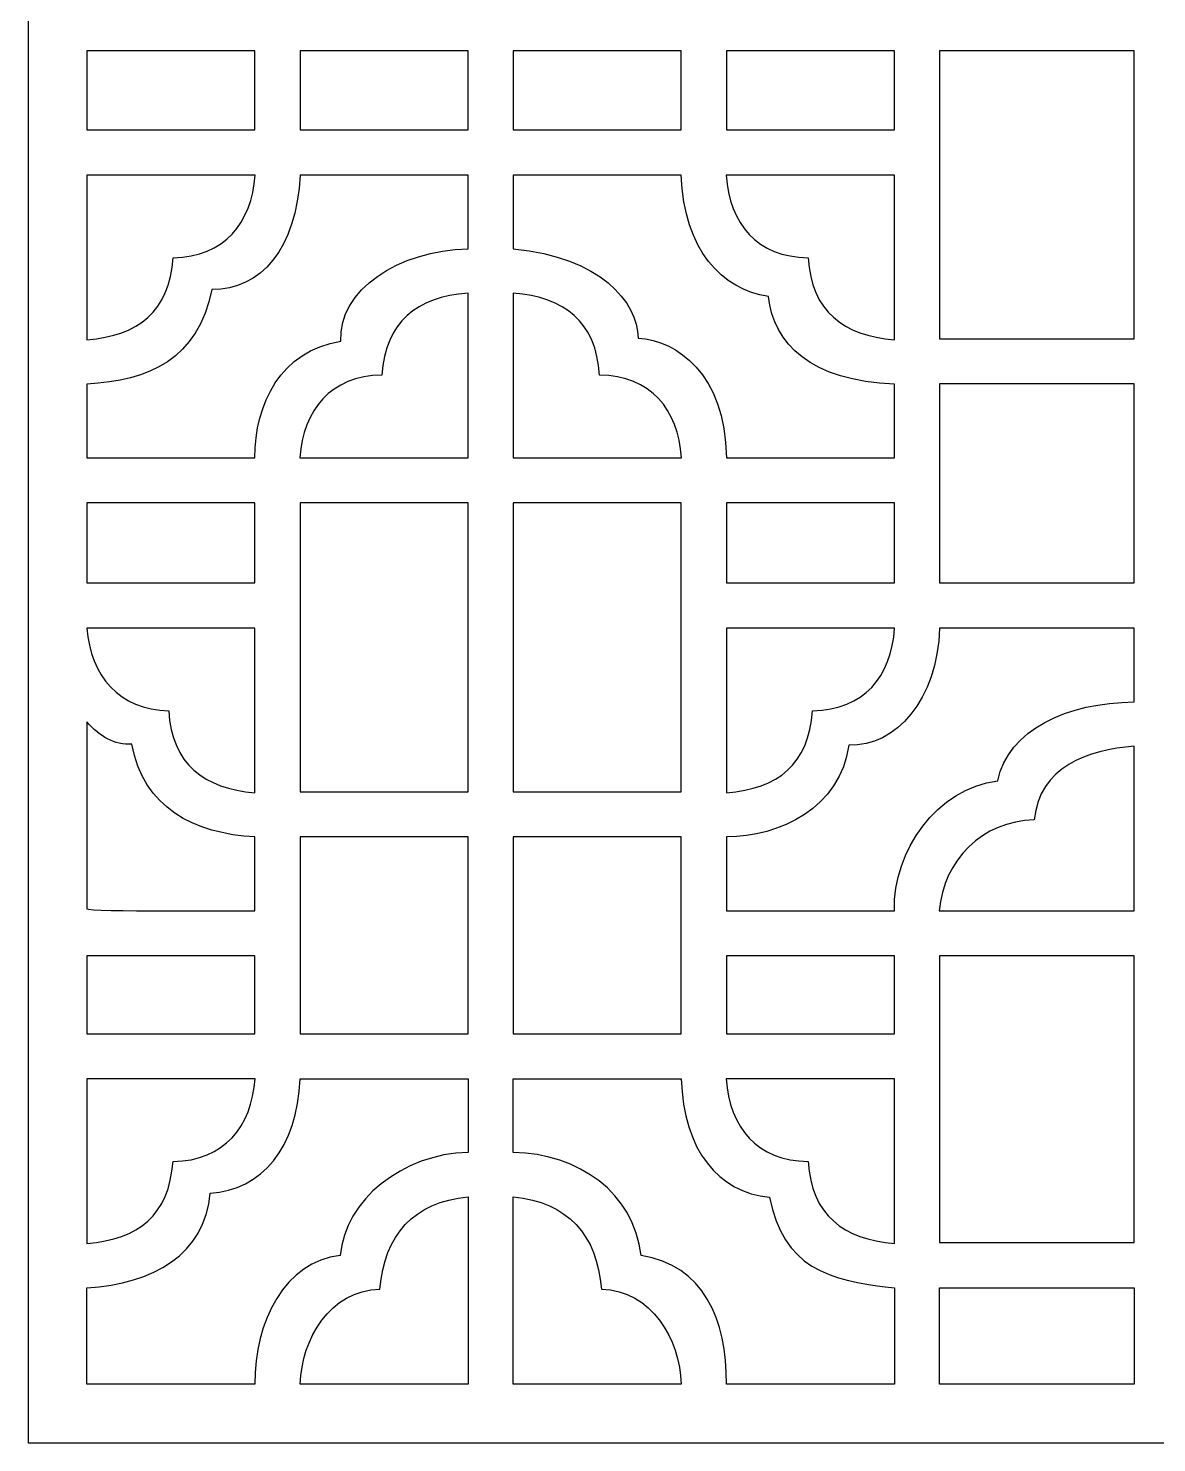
# Model space of a CAD drawing. Header units: centimetres. Extents: x -10.5 to 10.7, y -12.6 to 13.8.
# Drawn here: x -10.45 to 0.1, y -12.63 to 0.6 of the extents above; entities that cross this region are included whole.
import ezdxf

# ---------------------------------------------------------------- set-up
doc = ezdxf.new("R2010")
doc.units = ezdxf.units.CM
doc.header["$MEASUREMENT"] = 0
doc.layers.add('layer 1', color=7, linetype='Continuous')

msp = doc.modelspace()

# ---------------------------------------------------------------- linework, layer by layer
at = {"layer": 'layer 1', "color": 242}
for points, knots in [([(-10.45402, 13.82042), (-10.45402, 13.82042), (10.6512, 13.82042), (10.6512, 13.82042), (10.6512, 13.82042), (10.6512, 13.82042), (10.6512, -12.62963), (10.6512, -12.62963), (10.6512, -12.62963), (10.6512, -12.62963), (-10.45402, -12.62963), (-10.45402, -12.62963), (-10.45402, -12.62963), (-10.45402, -12.62963), (-10.45402, 13.82042), (-10.45402, 13.82042)], [0, 0, 0, 0, 0.2, 0.2, 0.2, 0.2, 0.4, 0.4, 0.4, 0.4, 0.6, 0.6, 0.6, 0.6, 1, 1, 1, 1]), ([(-8.33421, -0.35533), (-8.33421, -0.35533), (-9.90583, -0.35533), (-9.90583, -0.35533), (-9.90583, -0.35533), (-9.90583, -0.35533), (-9.90583, 0.38448), (-9.90583, 0.38448), (-9.90583, 0.38448), (-9.90583, 0.38448), (-8.33421, 0.38448), (-8.33421, 0.38448), (-8.33421, 0.38448), (-8.33421, 0.38448), (-8.33421, -0.35533), (-8.33421, -0.35533)], [0, 0, 0, 0, 0.2, 0.2, 0.2, 0.2, 0.4, 0.4, 0.4, 0.4, 0.6, 0.6, 0.6, 0.6, 1, 1, 1, 1]), ([(-6.34084, -0.35533), (-6.34084, -0.35533), (-7.91237, -0.35533), (-7.91237, -0.35533), (-7.91237, -0.35533), (-7.91237, -0.35533), (-7.91237, 0.38448), (-7.91237, 0.38448), (-7.91237, 0.38448), (-7.91237, 0.38448), (-6.34084, 0.38448), (-6.34084, 0.38448), (-6.34084, 0.38448), (-6.34084, 0.38448), (-6.34084, -0.35533), (-6.34084, -0.35533)], [0, 0, 0, 0, 0.2, 0.2, 0.2, 0.2, 0.4, 0.4, 0.4, 0.4, 0.6, 0.6, 0.6, 0.6, 1, 1, 1, 1]), ([(-4.34743, 0.38448), (-4.34743, 0.38448), (-4.34743, -0.35533), (-4.34743, -0.35533), (-4.34743, -0.35533), (-4.34743, -0.35533), (-5.919, -0.35533), (-5.919, -0.35533), (-5.919, -0.35533), (-5.919, -0.35533), (-5.919, 0.38448), (-5.919, 0.38448), (-5.919, 0.38448), (-5.919, 0.38448), (-4.34743, 0.38448), (-4.34743, 0.38448)], [0, 0, 0, 0, 0.2, 0.2, 0.2, 0.2, 0.4, 0.4, 0.4, 0.4, 0.6, 0.6, 0.6, 0.6, 1, 1, 1, 1]), ([(-3.92563, -0.35533), (-3.92563, -0.35533), (-3.92563, 0.38448), (-3.92563, 0.38448), (-3.92563, 0.38448), (-3.92563, 0.38448), (-2.35399, 0.38448), (-2.35399, 0.38448), (-2.35399, 0.38448), (-2.35399, 0.38448), (-2.35399, -0.35533), (-2.35399, -0.35533), (-2.35399, -0.35533), (-2.35399, -0.35533), (-3.92563, -0.35533), (-3.92563, -0.35533)], [0, 0, 0, 0, 0.2, 0.2, 0.2, 0.2, 0.4, 0.4, 0.4, 0.4, 0.6, 0.6, 0.6, 0.6, 1, 1, 1, 1]), ([(-0.11232, -2.30856), (-0.11232, -2.30856), (-1.93221, -2.30856), (-1.93221, -2.30856), (-1.93221, -2.30856), (-1.93221, -2.30856), (-1.93221, 0.38448), (-1.93221, 0.38448), (-1.93221, 0.38448), (-1.93221, 0.38448), (-0.11232, 0.38448), (-0.11232, 0.38448), (-0.11232, 0.38448), (-0.11232, 0.38448), (-0.11232, -2.30856), (-0.11232, -2.30856)], [0, 0, 0, 0, 0.2, 0.2, 0.2, 0.2, 0.4, 0.4, 0.4, 0.4, 0.6, 0.6, 0.6, 0.6, 1, 1, 1, 1]), ([(-6.34084, -1.46722), (-6.98944, -1.47975), (-7.55819, -1.8526), (-7.52978, -2.33064), (-7.52978, -2.33064), (-8.094, -2.4172), (-8.33577, -2.91877), (-8.33474, -3.42069), (-8.33474, -3.42069), (-8.33474, -3.42069), (-9.90583, -3.42069), (-9.90583, -3.42069), (-9.90583, -3.42069), (-9.90583, -3.42069), (-9.90583, -2.73059), (-9.90583, -2.73059), (-9.90583, -2.73059), (-9.32972, -2.70366), (-8.86237, -2.49749), (-8.73866, -1.8455), (-8.73866, -1.8455), (-8.2831, -1.8532), (-7.94708, -1.46748), (-7.91188, -0.77711), (-7.91188, -0.77711), (-7.91188, -0.77711), (-6.34084, -0.77711), (-6.34084, -0.77711), (-6.34084, -0.77711), (-6.34084, -0.77711), (-6.34084, -1.46722), (-6.34084, -1.46722), (-6.34084, -1.46722), (-6.34084, -1.46722), (-6.34084, -1.46722), (-6.34084, -1.46722)], [0, 0, 0, 0, 0.1, 0.1, 0.1, 0.1, 0.2, 0.2, 0.2, 0.2, 0.3, 0.3, 0.3, 0.3, 0.4, 0.4, 0.4, 0.4, 0.5, 0.5, 0.5, 0.5, 0.6, 0.6, 0.6, 0.6, 0.7, 0.7, 0.7, 0.7, 0.8, 0.8, 0.8, 0.8, 1, 1, 1, 1]), ([(-9.09924, -1.55082), (-9.13735, -2.05421), (-9.42125, -2.27647), (-9.90583, -2.31776), (-9.90583, -2.31776), (-9.90583, -2.31776), (-9.90583, -0.77711), (-9.90583, -0.77711), (-9.90583, -0.77711), (-9.90583, -0.77711), (-8.33257, -0.77711), (-8.33257, -0.77711), (-8.33257, -0.77711), (-8.36379, -1.22552), (-8.61959, -1.54183), (-9.09924, -1.55082)], [0, 0, 0, 0, 0.2, 0.2, 0.2, 0.2, 0.4, 0.4, 0.4, 0.4, 0.6, 0.6, 0.6, 0.6, 1, 1, 1, 1]), ([(-3.53192, -1.91365), (-3.48794, -2.35076), (-3.13131, -2.70636), (-2.35399, -2.73059), (-2.35399, -2.73059), (-2.35399, -2.73059), (-2.35399, -3.42069), (-2.35399, -3.42069), (-2.35399, -3.42069), (-2.35399, -3.42069), (-3.92509, -3.42069), (-3.92509, -3.42069), (-3.92509, -3.42069), (-3.93912, -2.62844), (-4.39013, -2.3243), (-4.75011, -2.30096), (-4.75011, -2.30096), (-4.75989, -1.96073), (-5.10077, -1.54548), (-5.919, -1.46722), (-5.919, -1.46722), (-5.919, -1.46722), (-5.919, -0.77711), (-5.919, -0.77711), (-5.919, -0.77711), (-5.919, -0.77711), (-4.34795, -0.77711), (-4.34795, -0.77711), (-4.34795, -0.77711), (-4.32032, -1.48259), (-3.96597, -1.84737), (-3.53192, -1.91365)], [0, 0, 0, 0, 0.11111111, 0.11111111, 0.11111111, 0.11111111, 0.22222222, 0.22222222, 0.22222222, 0.22222222, 0.33333333, 0.33333333, 0.33333333, 0.33333333, 0.44444444, 0.44444444, 0.44444444, 0.44444444, 0.55555556, 0.55555556, 0.55555556, 0.55555556, 0.66666667, 0.66666667, 0.66666667, 0.66666667, 0.77777778, 0.77777778, 0.77777778, 0.77777778, 1, 1, 1, 1]), ([(-2.35399, -0.77711), (-2.35399, -0.77711), (-2.35399, -2.31776), (-2.35399, -2.31776), (-2.35399, -2.31776), (-2.83031, -2.27717), (-3.13165, -2.05125), (-3.16061, -1.55082), (-3.16061, -1.55082), (-3.64203, -1.5418), (-3.89546, -1.23342), (-3.9273, -0.77711), (-3.9273, -0.77711), (-3.9273, -0.77711), (-2.35399, -0.77711), (-2.35399, -0.77711)], [0, 0, 0, 0, 0.2, 0.2, 0.2, 0.2, 0.4, 0.4, 0.4, 0.4, 0.6, 0.6, 0.6, 0.6, 1, 1, 1, 1]), ([(-7.14744, -2.64706), (-7.10955, -2.14588), (-6.82684, -1.92163), (-6.34084, -1.88004), (-6.34084, -1.88004), (-6.34084, -1.88004), (-6.34084, -3.42069), (-6.34084, -3.42069), (-6.34084, -3.42069), (-6.34084, -3.42069), (-7.91413, -3.42069), (-7.91413, -3.42069), (-7.91413, -3.42069), (-7.88288, -2.97238), (-7.62706, -2.65604), (-7.14744, -2.64706)], [0, 0, 0, 0, 0.2, 0.2, 0.2, 0.2, 0.4, 0.4, 0.4, 0.4, 0.6, 0.6, 0.6, 0.6, 1, 1, 1, 1]), ([(-5.919, -3.42069), (-5.919, -3.42069), (-5.919, -1.88004), (-5.919, -1.88004), (-5.919, -1.88004), (-5.44251, -1.92082), (-5.14151, -2.14647), (-5.11241, -2.64706), (-5.11241, -2.64706), (-4.63102, -2.65608), (-4.37757, -2.9644), (-4.34573, -3.42069), (-4.34573, -3.42069), (-4.34573, -3.42069), (-5.919, -3.42069), (-5.919, -3.42069)], [0, 0, 0, 0, 0.2, 0.2, 0.2, 0.2, 0.4, 0.4, 0.4, 0.4, 0.6, 0.6, 0.6, 0.6, 1, 1, 1, 1]), ([(-0.11232, -4.59055), (-0.11232, -4.59055), (-1.93221, -4.59055), (-1.93221, -4.59055), (-1.93221, -4.59055), (-1.93221, -4.59055), (-1.93221, -2.73038), (-1.93221, -2.73038), (-1.93221, -2.73038), (-1.93221, -2.73038), (-0.11232, -2.73038), (-0.11232, -2.73038), (-0.11232, -2.73038), (-0.11232, -2.73038), (-0.11232, -4.59055), (-0.11232, -4.59055)], [0, 0, 0, 0, 0.2, 0.2, 0.2, 0.2, 0.4, 0.4, 0.4, 0.4, 0.6, 0.6, 0.6, 0.6, 1, 1, 1, 1]), ([(-9.90583, -3.84251), (-9.90583, -3.84251), (-8.33421, -3.84251), (-8.33421, -3.84251), (-8.33421, -3.84251), (-8.33421, -3.84251), (-8.33421, -4.59055), (-8.33421, -4.59055), (-8.33421, -4.59055), (-8.33421, -4.59055), (-9.90583, -4.59055), (-9.90583, -4.59055), (-9.90583, -4.59055), (-9.90583, -4.59055), (-9.90583, -3.84251), (-9.90583, -3.84251)], [0, 0, 0, 0, 0.2, 0.2, 0.2, 0.2, 0.4, 0.4, 0.4, 0.4, 0.6, 0.6, 0.6, 0.6, 1, 1, 1, 1]), ([(-6.34084, -3.84251), (-6.34084, -3.84251), (-6.34084, -6.54376), (-6.34084, -6.54376), (-6.34084, -6.54376), (-6.34084, -6.54376), (-7.91237, -6.54376), (-7.91237, -6.54376), (-7.91237, -6.54376), (-7.91237, -6.54376), (-7.91237, -3.84251), (-7.91237, -3.84251), (-7.91237, -3.84251), (-7.91237, -3.84251), (-6.34084, -3.84251), (-6.34084, -3.84251)], [0, 0, 0, 0, 0.2, 0.2, 0.2, 0.2, 0.4, 0.4, 0.4, 0.4, 0.6, 0.6, 0.6, 0.6, 1, 1, 1, 1]), ([(-5.919, -6.54376), (-5.919, -6.54376), (-5.919, -3.84251), (-5.919, -3.84251), (-5.919, -3.84251), (-5.919, -3.84251), (-4.34743, -3.84251), (-4.34743, -3.84251), (-4.34743, -3.84251), (-4.34743, -3.84251), (-4.34743, -6.54376), (-4.34743, -6.54376), (-4.34743, -6.54376), (-4.34743, -6.54376), (-5.919, -6.54376), (-5.919, -6.54376)], [0, 0, 0, 0, 0.2, 0.2, 0.2, 0.2, 0.4, 0.4, 0.4, 0.4, 0.6, 0.6, 0.6, 0.6, 1, 1, 1, 1]), ([(-2.35399, -4.59055), (-2.35399, -4.59055), (-3.92563, -4.59055), (-3.92563, -4.59055), (-3.92563, -4.59055), (-3.92563, -4.59055), (-3.92563, -3.84251), (-3.92563, -3.84251), (-3.92563, -3.84251), (-3.92563, -3.84251), (-2.35399, -3.84251), (-2.35399, -3.84251), (-2.35399, -3.84251), (-2.35399, -3.84251), (-2.35399, -4.59055), (-2.35399, -4.59055)], [0, 0, 0, 0, 0.2, 0.2, 0.2, 0.2, 0.4, 0.4, 0.4, 0.4, 0.6, 0.6, 0.6, 0.6, 1, 1, 1, 1]), ([(-9.90583, -5.01279), (-9.90583, -5.01279), (-8.33421, -5.01239), (-8.33421, -5.01239), (-8.33421, -5.01239), (-8.33421, -5.01239), (-8.33421, -6.55304), (-8.33421, -6.55304), (-8.33421, -6.55304), (-8.81063, -6.51241), (-9.1118, -6.28653), (-9.14076, -5.78602), (-9.14076, -5.78602), (-9.6021, -5.77736), (-9.87477, -5.45864), (-9.90583, -5.01279)], [0, 0, 0, 0, 0.2, 0.2, 0.2, 0.2, 0.4, 0.4, 0.4, 0.4, 0.6, 0.6, 0.6, 0.6, 1, 1, 1, 1]), ([(-2.35237, -5.01239), (-2.38412, -5.46867), (-2.63745, -5.77698), (-3.11904, -5.78602), (-3.11904, -5.78602), (-3.15715, -6.28946), (-3.44103, -6.51169), (-3.92563, -6.55303), (-3.92563, -6.55303), (-3.92563, -6.55303), (-3.92563, -5.01239), (-3.92563, -5.01239), (-3.92563, -5.01239), (-3.92563, -5.01239), (-2.35237, -5.01239), (-2.35237, -5.01239)], [0, 0, 0, 0, 0.2, 0.2, 0.2, 0.2, 0.4, 0.4, 0.4, 0.4, 0.6, 0.6, 0.6, 0.6, 1, 1, 1, 1]), ([(-0.11232, -5.70335), (-0.73585, -5.70702), (-1.29384, -5.96524), (-1.3871, -6.44102), (-1.3871, -6.44102), (-1.95776, -6.51316), (-2.36702, -7.09359), (-2.3549, -7.65589), (-2.3549, -7.65589), (-2.3549, -7.65589), (-3.92563, -7.65589), (-3.92563, -7.65589), (-3.92563, -7.65589), (-3.92563, -7.65589), (-3.92563, -6.96589), (-3.92563, -6.96589), (-3.92563, -6.96589), (-3.43054, -6.9663), (-2.85816, -6.69082), (-2.78082, -6.10641), (-2.78082, -6.10641), (-2.34244, -6.12701), (-1.95241, -5.68096), (-1.9317, -5.01239), (-1.9317, -5.01239), (-1.9317, -5.01239), (-0.11232, -5.01239), (-0.11232, -5.01239), (-0.11232, -5.01239), (-0.11232, -5.01239), (-0.11232, -5.70335), (-0.11232, -5.70335)], [0, 0, 0, 0, 0.11111111, 0.11111111, 0.11111111, 0.11111111, 0.22222222, 0.22222222, 0.22222222, 0.22222222, 0.33333333, 0.33333333, 0.33333333, 0.33333333, 0.44444444, 0.44444444, 0.44444444, 0.44444444, 0.55555556, 0.55555556, 0.55555556, 0.55555556, 0.66666667, 0.66666667, 0.66666667, 0.66666667, 0.77777778, 0.77777778, 0.77777778, 0.77777778, 1, 1, 1, 1]), ([(-9.90583, -7.63733), (-9.90583, -7.63733), (-9.90583, -5.89066), (-9.90583, -5.89066), (-9.90583, -5.89066), (-9.78913, -6.02443), (-9.64547, -6.10984), (-9.48676, -6.09771), (-9.48676, -6.09771), (-9.37876, -6.69021), (-8.90239, -6.93634), (-8.33421, -6.96589), (-8.33421, -6.96589), (-8.33421, -6.96589), (-8.33421, -7.65589), (-8.33421, -7.65589), (-8.33421, -7.65589), (-8.46534, -7.65589), (-9.90454, -7.66611), (-9.90583, -7.63733)], [0, 0, 0, 0, 0.16666667, 0.16666667, 0.16666667, 0.16666667, 0.33333333, 0.33333333, 0.33333333, 0.33333333, 0.5, 0.5, 0.5, 0.5, 0.66666667, 0.66666667, 0.66666667, 0.66666667, 1, 1, 1, 1]), ([(-1.04638, -6.80609), (-1.00228, -6.31078), (-0.54356, -6.14943), (-0.11232, -6.11837), (-0.11232, -6.11837), (-0.11232, -6.11837), (-0.11232, -7.65589), (-0.11232, -7.65589), (-0.11232, -7.65589), (-0.11232, -7.65589), (-1.93441, -7.65589), (-1.93441, -7.65589), (-1.93441, -7.65589), (-1.89389, -7.18134), (-1.53469, -6.81795), (-1.04638, -6.80609)], [0, 0, 0, 0, 0.2, 0.2, 0.2, 0.2, 0.4, 0.4, 0.4, 0.4, 0.6, 0.6, 0.6, 0.6, 1, 1, 1, 1]), ([(-6.34084, -6.9656), (-6.34084, -6.9656), (-6.34084, -8.80518), (-6.34084, -8.80518), (-6.34084, -8.80518), (-6.34084, -8.80518), (-7.91237, -8.80518), (-7.91237, -8.80518), (-7.91237, -8.80518), (-7.91237, -8.80518), (-7.91237, -6.9656), (-7.91237, -6.9656), (-7.91237, -6.9656), (-7.91237, -6.9656), (-6.34084, -6.9656), (-6.34084, -6.9656)], [0, 0, 0, 0, 0.2, 0.2, 0.2, 0.2, 0.4, 0.4, 0.4, 0.4, 0.6, 0.6, 0.6, 0.6, 1, 1, 1, 1]), ([(-5.919, -8.80518), (-5.919, -8.80518), (-5.919, -6.9656), (-5.919, -6.9656), (-5.919, -6.9656), (-5.919, -6.9656), (-4.34743, -6.9656), (-4.34743, -6.9656), (-4.34743, -6.9656), (-4.34743, -6.9656), (-4.34743, -8.80518), (-4.34743, -8.80518), (-4.34743, -8.80518), (-4.34743, -8.80518), (-5.919, -8.80518), (-5.919, -8.80518)], [0, 0, 0, 0, 0.2, 0.2, 0.2, 0.2, 0.4, 0.4, 0.4, 0.4, 0.6, 0.6, 0.6, 0.6, 1, 1, 1, 1]), ([(-8.33421, -8.07775), (-8.33421, -8.07775), (-8.33421, -8.80518), (-8.33421, -8.80518), (-8.33421, -8.80518), (-8.33421, -8.80518), (-9.90583, -8.80518), (-9.90583, -8.80518), (-9.90583, -8.80518), (-9.90583, -8.80518), (-9.90583, -8.07775), (-9.90583, -8.07775), (-9.90583, -8.07775), (-9.90583, -8.07775), (-8.33421, -8.07775), (-8.33421, -8.07775)], [0, 0, 0, 0, 0.2, 0.2, 0.2, 0.2, 0.4, 0.4, 0.4, 0.4, 0.6, 0.6, 0.6, 0.6, 1, 1, 1, 1]), ([(-2.35399, -8.07775), (-2.35399, -8.07775), (-2.35399, -8.80518), (-2.35399, -8.80518), (-2.35399, -8.80518), (-2.35399, -8.80518), (-3.92563, -8.80518), (-3.92563, -8.80518), (-3.92563, -8.80518), (-3.92563, -8.80518), (-3.92563, -8.07775), (-3.92563, -8.07775), (-3.92563, -8.07775), (-3.92563, -8.07775), (-2.35399, -8.07775), (-2.35399, -8.07775)], [0, 0, 0, 0, 0.2, 0.2, 0.2, 0.2, 0.4, 0.4, 0.4, 0.4, 0.6, 0.6, 0.6, 0.6, 1, 1, 1, 1]), ([(-0.11232, -10.75837), (-0.11232, -10.75837), (-1.93221, -10.75837), (-1.93221, -10.75837), (-1.93221, -10.75837), (-1.93221, -10.75837), (-1.93221, -8.07775), (-1.93221, -8.07775), (-1.93221, -8.07775), (-1.93221, -8.07775), (-0.11232, -8.07775), (-0.11232, -8.07775), (-0.11232, -8.07775), (-0.11232, -8.07775), (-0.11232, -10.75837), (-0.11232, -10.75837)], [0, 0, 0, 0, 0.2, 0.2, 0.2, 0.2, 0.4, 0.4, 0.4, 0.4, 0.6, 0.6, 0.6, 0.6, 1, 1, 1, 1]), ([(-9.10016, -10.00066), (-9.13821, -10.50356), (-9.42172, -10.72592), (-9.90583, -10.7676), (-9.90583, -10.7676), (-9.90583, -10.7676), (-9.90583, -9.22702), (-9.90583, -9.22702), (-9.90583, -9.22702), (-9.90583, -9.22702), (-8.33351, -9.22702), (-8.33351, -9.22702), (-8.33351, -9.22702), (-8.36478, -9.67539), (-8.62055, -9.99164), (-9.10016, -10.00066)], [0, 0, 0, 0, 0.2, 0.2, 0.2, 0.2, 0.4, 0.4, 0.4, 0.4, 0.6, 0.6, 0.6, 0.6, 1, 1, 1, 1]), ([(-9.90583, -12.08144), (-9.90583, -12.08144), (-8.33401, -12.08144), (-8.33401, -12.08144), (-8.33401, -12.08144), (-8.34234, -11.49914), (-8.04955, -10.93104), (-7.53587, -10.87892), (-7.53587, -10.87892), (-7.49402, -10.36112), (-6.95411, -9.92814), (-6.34084, -9.91496), (-6.34084, -9.91496), (-6.34084, -9.91496), (-6.34084, -9.22702), (-6.34084, -9.22702), (-6.34084, -9.22702), (-6.34084, -9.22702), (-7.91288, -9.22702), (-7.91288, -9.22702), (-7.91288, -9.22702), (-7.93337, -9.87192), (-8.27618, -10.26778), (-8.75329, -10.29689), (-8.75329, -10.29689), (-8.79833, -10.86447), (-9.28649, -11.14601), (-9.90583, -11.18044), (-9.90583, -11.18044), (-9.90583, -11.18044), (-9.90583, -12.08144), (-9.90583, -12.08144)], [0, 0, 0, 0, 0.11111111, 0.11111111, 0.11111111, 0.11111111, 0.22222222, 0.22222222, 0.22222222, 0.22222222, 0.33333333, 0.33333333, 0.33333333, 0.33333333, 0.44444444, 0.44444444, 0.44444444, 0.44444444, 0.55555556, 0.55555556, 0.55555556, 0.55555556, 0.66666667, 0.66666667, 0.66666667, 0.66666667, 0.77777778, 0.77777778, 0.77777778, 0.77777778, 1, 1, 1, 1]), ([(-3.92589, -12.08144), (-3.92589, -12.08144), (-2.35399, -12.08144), (-2.35399, -12.08144), (-2.35399, -12.08144), (-2.35399, -12.08144), (-2.35399, -11.18048), (-2.35399, -11.18048), (-2.35399, -11.18048), (-2.98107, -11.11626), (-3.39489, -10.98508), (-3.52254, -10.33445), (-3.52254, -10.33445), (-4.00066, -10.28902), (-4.32727, -9.89451), (-4.34795, -9.22702), (-4.34795, -9.22702), (-4.34795, -9.22702), (-5.919, -9.22702), (-5.919, -9.22702), (-5.919, -9.22702), (-5.919, -9.22702), (-5.919, -9.91496), (-5.919, -9.91496), (-5.919, -9.91496), (-5.30578, -9.92814), (-4.78838, -10.29352), (-4.724, -10.87892), (-4.724, -10.87892), (-4.14278, -10.96858), (-3.91756, -11.47654), (-3.92589, -12.08144)], [0, 0, 0, 0, 0.11111111, 0.11111111, 0.11111111, 0.11111111, 0.22222222, 0.22222222, 0.22222222, 0.22222222, 0.33333333, 0.33333333, 0.33333333, 0.33333333, 0.44444444, 0.44444444, 0.44444444, 0.44444444, 0.55555556, 0.55555556, 0.55555556, 0.55555556, 0.66666667, 0.66666667, 0.66666667, 0.66666667, 0.77777778, 0.77777778, 0.77777778, 0.77777778, 1, 1, 1, 1]), ([(-2.35399, -9.22702), (-2.35399, -9.22702), (-2.35399, -10.76762), (-2.35399, -10.76762), (-2.35399, -10.76762), (-2.8303, -10.727), (-3.13164, -10.50109), (-3.16061, -10.00066), (-3.16061, -10.00066), (-3.642, -9.99164), (-3.89547, -9.68332), (-3.9273, -9.22702), (-3.9273, -9.22702), (-3.9273, -9.22702), (-2.35399, -9.22702), (-2.35399, -9.22702)], [0, 0, 0, 0, 0.2, 0.2, 0.2, 0.2, 0.4, 0.4, 0.4, 0.4, 0.6, 0.6, 0.6, 0.6, 1, 1, 1, 1]), ([(-7.91232, -12.08144), (-7.91232, -12.08144), (-6.34084, -12.08144), (-6.34084, -12.08144), (-6.34084, -12.08144), (-6.34084, -12.08144), (-6.34084, -10.3296), (-6.34084, -10.3296), (-6.34084, -10.3296), (-6.85014, -10.38152), (-7.12507, -10.68371), (-7.16505, -11.19307), (-7.16505, -11.19307), (-7.63685, -11.20663), (-7.89367, -11.65733), (-7.91232, -12.08144)], [0, 0, 0, 0, 0.2, 0.2, 0.2, 0.2, 0.4, 0.4, 0.4, 0.4, 0.6, 0.6, 0.6, 0.6, 1, 1, 1, 1]), ([(-5.919, -12.08144), (-5.919, -12.08144), (-4.34749, -12.08144), (-4.34749, -12.08144), (-4.34749, -12.08144), (-4.36614, -11.65739), (-4.62291, -11.20663), (-5.09475, -11.19307), (-5.09475, -11.19307), (-5.13473, -10.68371), (-5.40966, -10.38153), (-5.919, -10.3296), (-5.919, -10.3296), (-5.919, -10.3296), (-5.919, -12.08144), (-5.919, -12.08144)], [0, 0, 0, 0, 0.2, 0.2, 0.2, 0.2, 0.4, 0.4, 0.4, 0.4, 0.6, 0.6, 0.6, 0.6, 1, 1, 1, 1]), ([(-1.93221, -12.08144), (-1.93221, -12.08144), (-0.11232, -12.08144), (-0.11232, -12.08144), (-0.11232, -12.08144), (-0.11232, -12.08144), (-0.11232, -11.18021), (-0.11232, -11.18021), (-0.11232, -11.18021), (-0.11232, -11.18021), (-1.93221, -11.18021), (-1.93221, -11.18021), (-1.93221, -11.18021), (-1.93221, -11.18021), (-1.93221, -12.08144), (-1.93221, -12.08144)], [0, 0, 0, 0, 0.2, 0.2, 0.2, 0.2, 0.4, 0.4, 0.4, 0.4, 0.6, 0.6, 0.6, 0.6, 1, 1, 1, 1])]:
    msp.add_open_spline(points, degree=3, knots=knots, dxfattribs=at)
at = {"layer": 'layer 1', "color": 242, "lineweight": 9}
for points, knots in [([(-10.45402, 13.82042), (-10.45402, 13.82042), (10.6512, 13.82042), (10.6512, 13.82042), (10.6512, 13.82042), (10.6512, 13.82042), (10.6512, -12.62963), (10.6512, -12.62963), (10.6512, -12.62963), (10.6512, -12.62963), (-10.45402, -12.62963), (-10.45402, -12.62963), (-10.45402, -12.62963), (-10.45402, -12.62963), (-10.45402, 13.82042), (-10.45402, 13.82042)], [0, 0, 0, 0, 0.2, 0.2, 0.2, 0.2, 0.4, 0.4, 0.4, 0.4, 0.6, 0.6, 0.6, 0.6, 1, 1, 1, 1]), ([(-8.33421, -0.35533), (-8.33421, -0.35533), (-9.90583, -0.35533), (-9.90583, -0.35533), (-9.90583, -0.35533), (-9.90583, -0.35533), (-9.90583, 0.38448), (-9.90583, 0.38448), (-9.90583, 0.38448), (-9.90583, 0.38448), (-8.33421, 0.38448), (-8.33421, 0.38448), (-8.33421, 0.38448), (-8.33421, 0.38448), (-8.33421, -0.35533), (-8.33421, -0.35533)], [0, 0, 0, 0, 0.2, 0.2, 0.2, 0.2, 0.4, 0.4, 0.4, 0.4, 0.6, 0.6, 0.6, 0.6, 1, 1, 1, 1]), ([(-6.34084, -0.35533), (-6.34084, -0.35533), (-7.91237, -0.35533), (-7.91237, -0.35533), (-7.91237, -0.35533), (-7.91237, -0.35533), (-7.91237, 0.38448), (-7.91237, 0.38448), (-7.91237, 0.38448), (-7.91237, 0.38448), (-6.34084, 0.38448), (-6.34084, 0.38448), (-6.34084, 0.38448), (-6.34084, 0.38448), (-6.34084, -0.35533), (-6.34084, -0.35533)], [0, 0, 0, 0, 0.2, 0.2, 0.2, 0.2, 0.4, 0.4, 0.4, 0.4, 0.6, 0.6, 0.6, 0.6, 1, 1, 1, 1]), ([(-4.34743, 0.38448), (-4.34743, 0.38448), (-4.34743, -0.35533), (-4.34743, -0.35533), (-4.34743, -0.35533), (-4.34743, -0.35533), (-5.919, -0.35533), (-5.919, -0.35533), (-5.919, -0.35533), (-5.919, -0.35533), (-5.919, 0.38448), (-5.919, 0.38448), (-5.919, 0.38448), (-5.919, 0.38448), (-4.34743, 0.38448), (-4.34743, 0.38448)], [0, 0, 0, 0, 0.2, 0.2, 0.2, 0.2, 0.4, 0.4, 0.4, 0.4, 0.6, 0.6, 0.6, 0.6, 1, 1, 1, 1]), ([(-3.92563, -0.35533), (-3.92563, -0.35533), (-3.92563, 0.38448), (-3.92563, 0.38448), (-3.92563, 0.38448), (-3.92563, 0.38448), (-2.35399, 0.38448), (-2.35399, 0.38448), (-2.35399, 0.38448), (-2.35399, 0.38448), (-2.35399, -0.35533), (-2.35399, -0.35533), (-2.35399, -0.35533), (-2.35399, -0.35533), (-3.92563, -0.35533), (-3.92563, -0.35533)], [0, 0, 0, 0, 0.2, 0.2, 0.2, 0.2, 0.4, 0.4, 0.4, 0.4, 0.6, 0.6, 0.6, 0.6, 1, 1, 1, 1]), ([(-0.11232, -2.30856), (-0.11232, -2.30856), (-1.93221, -2.30856), (-1.93221, -2.30856), (-1.93221, -2.30856), (-1.93221, -2.30856), (-1.93221, 0.38448), (-1.93221, 0.38448), (-1.93221, 0.38448), (-1.93221, 0.38448), (-0.11232, 0.38448), (-0.11232, 0.38448), (-0.11232, 0.38448), (-0.11232, 0.38448), (-0.11232, -2.30856), (-0.11232, -2.30856)], [0, 0, 0, 0, 0.2, 0.2, 0.2, 0.2, 0.4, 0.4, 0.4, 0.4, 0.6, 0.6, 0.6, 0.6, 1, 1, 1, 1]), ([(-6.34084, -1.46722), (-6.98944, -1.47975), (-7.55819, -1.8526), (-7.52978, -2.33064), (-7.52978, -2.33064), (-8.094, -2.4172), (-8.33577, -2.91877), (-8.33474, -3.42069), (-8.33474, -3.42069), (-8.33474, -3.42069), (-9.90583, -3.42069), (-9.90583, -3.42069), (-9.90583, -3.42069), (-9.90583, -3.42069), (-9.90583, -2.73059), (-9.90583, -2.73059), (-9.90583, -2.73059), (-9.32972, -2.70366), (-8.86237, -2.49749), (-8.73866, -1.8455), (-8.73866, -1.8455), (-8.2831, -1.8532), (-7.94708, -1.46748), (-7.91188, -0.77711), (-7.91188, -0.77711), (-7.91188, -0.77711), (-6.34084, -0.77711), (-6.34084, -0.77711), (-6.34084, -0.77711), (-6.34084, -0.77711), (-6.34084, -1.46722), (-6.34084, -1.46722)], [0, 0, 0, 0, 0.11111111, 0.11111111, 0.11111111, 0.11111111, 0.22222222, 0.22222222, 0.22222222, 0.22222222, 0.33333333, 0.33333333, 0.33333333, 0.33333333, 0.44444444, 0.44444444, 0.44444444, 0.44444444, 0.55555556, 0.55555556, 0.55555556, 0.55555556, 0.66666667, 0.66666667, 0.66666667, 0.66666667, 0.77777778, 0.77777778, 0.77777778, 0.77777778, 1, 1, 1, 1]), ([(-9.09924, -1.55082), (-9.13735, -2.05421), (-9.42125, -2.27647), (-9.90583, -2.31776), (-9.90583, -2.31776), (-9.90583, -2.31776), (-9.90583, -0.77711), (-9.90583, -0.77711), (-9.90583, -0.77711), (-9.90583, -0.77711), (-8.33257, -0.77711), (-8.33257, -0.77711), (-8.33257, -0.77711), (-8.36379, -1.22552), (-8.61959, -1.54183), (-9.09924, -1.55082)], [0, 0, 0, 0, 0.2, 0.2, 0.2, 0.2, 0.4, 0.4, 0.4, 0.4, 0.6, 0.6, 0.6, 0.6, 1, 1, 1, 1]), ([(-3.53192, -1.91365), (-3.48794, -2.35076), (-3.13131, -2.70636), (-2.35399, -2.73059), (-2.35399, -2.73059), (-2.35399, -2.73059), (-2.35399, -3.42069), (-2.35399, -3.42069), (-2.35399, -3.42069), (-2.35399, -3.42069), (-3.92509, -3.42069), (-3.92509, -3.42069), (-3.92509, -3.42069), (-3.93912, -2.62844), (-4.39013, -2.3243), (-4.75011, -2.30096), (-4.75011, -2.30096), (-4.75989, -1.96073), (-5.10077, -1.54548), (-5.919, -1.46722), (-5.919, -1.46722), (-5.919, -1.46722), (-5.919, -0.77711), (-5.919, -0.77711), (-5.919, -0.77711), (-5.919, -0.77711), (-4.34795, -0.77711), (-4.34795, -0.77711), (-4.34795, -0.77711), (-4.32032, -1.48259), (-3.96597, -1.84737), (-3.53192, -1.91365)], [0, 0, 0, 0, 0.11111111, 0.11111111, 0.11111111, 0.11111111, 0.22222222, 0.22222222, 0.22222222, 0.22222222, 0.33333333, 0.33333333, 0.33333333, 0.33333333, 0.44444444, 0.44444444, 0.44444444, 0.44444444, 0.55555556, 0.55555556, 0.55555556, 0.55555556, 0.66666667, 0.66666667, 0.66666667, 0.66666667, 0.77777778, 0.77777778, 0.77777778, 0.77777778, 1, 1, 1, 1]), ([(-2.35399, -0.77711), (-2.35399, -0.77711), (-2.35399, -2.31776), (-2.35399, -2.31776), (-2.35399, -2.31776), (-2.83031, -2.27717), (-3.13165, -2.05125), (-3.16061, -1.55082), (-3.16061, -1.55082), (-3.64203, -1.5418), (-3.89546, -1.23342), (-3.9273, -0.77711), (-3.9273, -0.77711), (-3.9273, -0.77711), (-2.35399, -0.77711), (-2.35399, -0.77711)], [0, 0, 0, 0, 0.2, 0.2, 0.2, 0.2, 0.4, 0.4, 0.4, 0.4, 0.6, 0.6, 0.6, 0.6, 1, 1, 1, 1]), ([(-7.14744, -2.64706), (-7.10955, -2.14588), (-6.82684, -1.92163), (-6.34084, -1.88004), (-6.34084, -1.88004), (-6.34084, -1.88004), (-6.34084, -3.42069), (-6.34084, -3.42069), (-6.34084, -3.42069), (-6.34084, -3.42069), (-7.91413, -3.42069), (-7.91413, -3.42069), (-7.91413, -3.42069), (-7.88288, -2.97238), (-7.62706, -2.65604), (-7.14744, -2.64706)], [0, 0, 0, 0, 0.2, 0.2, 0.2, 0.2, 0.4, 0.4, 0.4, 0.4, 0.6, 0.6, 0.6, 0.6, 1, 1, 1, 1]), ([(-5.919, -3.42069), (-5.919, -3.42069), (-5.919, -1.88004), (-5.919, -1.88004), (-5.919, -1.88004), (-5.44251, -1.92082), (-5.14151, -2.14647), (-5.11241, -2.64706), (-5.11241, -2.64706), (-4.63102, -2.65608), (-4.37757, -2.9644), (-4.34573, -3.42069), (-4.34573, -3.42069), (-4.34573, -3.42069), (-5.919, -3.42069), (-5.919, -3.42069)], [0, 0, 0, 0, 0.2, 0.2, 0.2, 0.2, 0.4, 0.4, 0.4, 0.4, 0.6, 0.6, 0.6, 0.6, 1, 1, 1, 1]), ([(-0.11232, -4.59055), (-0.11232, -4.59055), (-1.93221, -4.59055), (-1.93221, -4.59055), (-1.93221, -4.59055), (-1.93221, -4.59055), (-1.93221, -2.73038), (-1.93221, -2.73038), (-1.93221, -2.73038), (-1.93221, -2.73038), (-0.11232, -2.73038), (-0.11232, -2.73038), (-0.11232, -2.73038), (-0.11232, -2.73038), (-0.11232, -4.59055), (-0.11232, -4.59055)], [0, 0, 0, 0, 0.2, 0.2, 0.2, 0.2, 0.4, 0.4, 0.4, 0.4, 0.6, 0.6, 0.6, 0.6, 1, 1, 1, 1]), ([(-9.90583, -3.84251), (-9.90583, -3.84251), (-8.33421, -3.84251), (-8.33421, -3.84251), (-8.33421, -3.84251), (-8.33421, -3.84251), (-8.33421, -4.59055), (-8.33421, -4.59055), (-8.33421, -4.59055), (-8.33421, -4.59055), (-9.90583, -4.59055), (-9.90583, -4.59055), (-9.90583, -4.59055), (-9.90583, -4.59055), (-9.90583, -3.84251), (-9.90583, -3.84251)], [0, 0, 0, 0, 0.2, 0.2, 0.2, 0.2, 0.4, 0.4, 0.4, 0.4, 0.6, 0.6, 0.6, 0.6, 1, 1, 1, 1]), ([(-6.34084, -3.84251), (-6.34084, -3.84251), (-6.34084, -6.54376), (-6.34084, -6.54376), (-6.34084, -6.54376), (-6.34084, -6.54376), (-7.91237, -6.54376), (-7.91237, -6.54376), (-7.91237, -6.54376), (-7.91237, -6.54376), (-7.91237, -3.84251), (-7.91237, -3.84251), (-7.91237, -3.84251), (-7.91237, -3.84251), (-6.34084, -3.84251), (-6.34084, -3.84251)], [0, 0, 0, 0, 0.2, 0.2, 0.2, 0.2, 0.4, 0.4, 0.4, 0.4, 0.6, 0.6, 0.6, 0.6, 1, 1, 1, 1]), ([(-5.919, -6.54376), (-5.919, -6.54376), (-5.919, -3.84251), (-5.919, -3.84251), (-5.919, -3.84251), (-5.919, -3.84251), (-4.34743, -3.84251), (-4.34743, -3.84251), (-4.34743, -3.84251), (-4.34743, -3.84251), (-4.34743, -6.54376), (-4.34743, -6.54376), (-4.34743, -6.54376), (-4.34743, -6.54376), (-5.919, -6.54376), (-5.919, -6.54376)], [0, 0, 0, 0, 0.2, 0.2, 0.2, 0.2, 0.4, 0.4, 0.4, 0.4, 0.6, 0.6, 0.6, 0.6, 1, 1, 1, 1]), ([(-2.35399, -4.59055), (-2.35399, -4.59055), (-3.92563, -4.59055), (-3.92563, -4.59055), (-3.92563, -4.59055), (-3.92563, -4.59055), (-3.92563, -3.84251), (-3.92563, -3.84251), (-3.92563, -3.84251), (-3.92563, -3.84251), (-2.35399, -3.84251), (-2.35399, -3.84251), (-2.35399, -3.84251), (-2.35399, -3.84251), (-2.35399, -4.59055), (-2.35399, -4.59055)], [0, 0, 0, 0, 0.2, 0.2, 0.2, 0.2, 0.4, 0.4, 0.4, 0.4, 0.6, 0.6, 0.6, 0.6, 1, 1, 1, 1]), ([(-9.90583, -5.01279), (-9.90583, -5.01279), (-8.33421, -5.01239), (-8.33421, -5.01239), (-8.33421, -5.01239), (-8.33421, -5.01239), (-8.33421, -6.55304), (-8.33421, -6.55304), (-8.33421, -6.55304), (-8.81063, -6.51241), (-9.1118, -6.28653), (-9.14076, -5.78602), (-9.14076, -5.78602), (-9.6021, -5.77736), (-9.87477, -5.45864), (-9.90583, -5.01279)], [0, 0, 0, 0, 0.2, 0.2, 0.2, 0.2, 0.4, 0.4, 0.4, 0.4, 0.6, 0.6, 0.6, 0.6, 1, 1, 1, 1]), ([(-2.35237, -5.01239), (-2.38412, -5.46867), (-2.63745, -5.77698), (-3.11904, -5.78602), (-3.11904, -5.78602), (-3.15715, -6.28946), (-3.44103, -6.51169), (-3.92563, -6.55303), (-3.92563, -6.55303), (-3.92563, -6.55303), (-3.92563, -5.01239), (-3.92563, -5.01239), (-3.92563, -5.01239), (-3.92563, -5.01239), (-2.35237, -5.01239), (-2.35237, -5.01239)], [0, 0, 0, 0, 0.2, 0.2, 0.2, 0.2, 0.4, 0.4, 0.4, 0.4, 0.6, 0.6, 0.6, 0.6, 1, 1, 1, 1]), ([(-0.11232, -5.70335), (-0.73585, -5.70702), (-1.29384, -5.96524), (-1.3871, -6.44102), (-1.3871, -6.44102), (-1.95776, -6.51316), (-2.36702, -7.09359), (-2.3549, -7.65589), (-2.3549, -7.65589), (-2.3549, -7.65589), (-3.92563, -7.65589), (-3.92563, -7.65589), (-3.92563, -7.65589), (-3.92563, -7.65589), (-3.92563, -6.96589), (-3.92563, -6.96589), (-3.92563, -6.96589), (-3.43054, -6.9663), (-2.85816, -6.69082), (-2.78082, -6.10641), (-2.78082, -6.10641), (-2.34244, -6.12701), (-1.95241, -5.68096), (-1.9317, -5.01239), (-1.9317, -5.01239), (-1.9317, -5.01239), (-0.11232, -5.01239), (-0.11232, -5.01239), (-0.11232, -5.01239), (-0.11232, -5.01239), (-0.11232, -5.70335), (-0.11232, -5.70335)], [0, 0, 0, 0, 0.11111111, 0.11111111, 0.11111111, 0.11111111, 0.22222222, 0.22222222, 0.22222222, 0.22222222, 0.33333333, 0.33333333, 0.33333333, 0.33333333, 0.44444444, 0.44444444, 0.44444444, 0.44444444, 0.55555556, 0.55555556, 0.55555556, 0.55555556, 0.66666667, 0.66666667, 0.66666667, 0.66666667, 0.77777778, 0.77777778, 0.77777778, 0.77777778, 1, 1, 1, 1]), ([(-9.90583, -7.63733), (-9.90583, -7.63733), (-9.90583, -5.89066), (-9.90583, -5.89066), (-9.90583, -5.89066), (-9.78913, -6.02443), (-9.64547, -6.10984), (-9.48676, -6.09771), (-9.48676, -6.09771), (-9.37876, -6.69021), (-8.90239, -6.93634), (-8.33421, -6.96589), (-8.33421, -6.96589), (-8.33421, -6.96589), (-8.33421, -7.65589), (-8.33421, -7.65589), (-8.33421, -7.65589), (-8.46534, -7.65589), (-9.90454, -7.66611), (-9.90583, -7.63733)], [0, 0, 0, 0, 0.16666667, 0.16666667, 0.16666667, 0.16666667, 0.33333333, 0.33333333, 0.33333333, 0.33333333, 0.5, 0.5, 0.5, 0.5, 0.66666667, 0.66666667, 0.66666667, 0.66666667, 1, 1, 1, 1]), ([(-1.04638, -6.80609), (-1.00228, -6.31078), (-0.54356, -6.14943), (-0.11232, -6.11837), (-0.11232, -6.11837), (-0.11232, -6.11837), (-0.11232, -7.65589), (-0.11232, -7.65589), (-0.11232, -7.65589), (-0.11232, -7.65589), (-1.93441, -7.65589), (-1.93441, -7.65589), (-1.93441, -7.65589), (-1.89389, -7.18134), (-1.53469, -6.81795), (-1.04638, -6.80609)], [0, 0, 0, 0, 0.2, 0.2, 0.2, 0.2, 0.4, 0.4, 0.4, 0.4, 0.6, 0.6, 0.6, 0.6, 1, 1, 1, 1]), ([(-6.34084, -6.9656), (-6.34084, -6.9656), (-6.34084, -8.80518), (-6.34084, -8.80518), (-6.34084, -8.80518), (-6.34084, -8.80518), (-7.91237, -8.80518), (-7.91237, -8.80518), (-7.91237, -8.80518), (-7.91237, -8.80518), (-7.91237, -6.9656), (-7.91237, -6.9656), (-7.91237, -6.9656), (-7.91237, -6.9656), (-6.34084, -6.9656), (-6.34084, -6.9656)], [0, 0, 0, 0, 0.2, 0.2, 0.2, 0.2, 0.4, 0.4, 0.4, 0.4, 0.6, 0.6, 0.6, 0.6, 1, 1, 1, 1]), ([(-5.919, -8.80518), (-5.919, -8.80518), (-5.919, -6.9656), (-5.919, -6.9656), (-5.919, -6.9656), (-5.919, -6.9656), (-4.34743, -6.9656), (-4.34743, -6.9656), (-4.34743, -6.9656), (-4.34743, -6.9656), (-4.34743, -8.80518), (-4.34743, -8.80518), (-4.34743, -8.80518), (-4.34743, -8.80518), (-5.919, -8.80518), (-5.919, -8.80518)], [0, 0, 0, 0, 0.2, 0.2, 0.2, 0.2, 0.4, 0.4, 0.4, 0.4, 0.6, 0.6, 0.6, 0.6, 1, 1, 1, 1]), ([(-8.33421, -8.07775), (-8.33421, -8.07775), (-8.33421, -8.80518), (-8.33421, -8.80518), (-8.33421, -8.80518), (-8.33421, -8.80518), (-9.90583, -8.80518), (-9.90583, -8.80518), (-9.90583, -8.80518), (-9.90583, -8.80518), (-9.90583, -8.07775), (-9.90583, -8.07775), (-9.90583, -8.07775), (-9.90583, -8.07775), (-8.33421, -8.07775), (-8.33421, -8.07775)], [0, 0, 0, 0, 0.2, 0.2, 0.2, 0.2, 0.4, 0.4, 0.4, 0.4, 0.6, 0.6, 0.6, 0.6, 1, 1, 1, 1]), ([(-2.35399, -8.07775), (-2.35399, -8.07775), (-2.35399, -8.80518), (-2.35399, -8.80518), (-2.35399, -8.80518), (-2.35399, -8.80518), (-3.92563, -8.80518), (-3.92563, -8.80518), (-3.92563, -8.80518), (-3.92563, -8.80518), (-3.92563, -8.07775), (-3.92563, -8.07775), (-3.92563, -8.07775), (-3.92563, -8.07775), (-2.35399, -8.07775), (-2.35399, -8.07775)], [0, 0, 0, 0, 0.2, 0.2, 0.2, 0.2, 0.4, 0.4, 0.4, 0.4, 0.6, 0.6, 0.6, 0.6, 1, 1, 1, 1]), ([(-0.11232, -10.75837), (-0.11232, -10.75837), (-1.93221, -10.75837), (-1.93221, -10.75837), (-1.93221, -10.75837), (-1.93221, -10.75837), (-1.93221, -8.07775), (-1.93221, -8.07775), (-1.93221, -8.07775), (-1.93221, -8.07775), (-0.11232, -8.07775), (-0.11232, -8.07775), (-0.11232, -8.07775), (-0.11232, -8.07775), (-0.11232, -10.75837), (-0.11232, -10.75837)], [0, 0, 0, 0, 0.2, 0.2, 0.2, 0.2, 0.4, 0.4, 0.4, 0.4, 0.6, 0.6, 0.6, 0.6, 1, 1, 1, 1]), ([(-9.10016, -10.00066), (-9.13821, -10.50356), (-9.42172, -10.72592), (-9.90583, -10.7676), (-9.90583, -10.7676), (-9.90583, -10.7676), (-9.90583, -9.22702), (-9.90583, -9.22702), (-9.90583, -9.22702), (-9.90583, -9.22702), (-8.33351, -9.22702), (-8.33351, -9.22702), (-8.33351, -9.22702), (-8.36478, -9.67539), (-8.62055, -9.99164), (-9.10016, -10.00066)], [0, 0, 0, 0, 0.2, 0.2, 0.2, 0.2, 0.4, 0.4, 0.4, 0.4, 0.6, 0.6, 0.6, 0.6, 1, 1, 1, 1]), ([(-9.90583, -12.08144), (-9.90583, -12.08144), (-8.33401, -12.08144), (-8.33401, -12.08144), (-8.33401, -12.08144), (-8.34234, -11.49914), (-8.04955, -10.93104), (-7.53587, -10.87892), (-7.53587, -10.87892), (-7.49402, -10.36112), (-6.95411, -9.92814), (-6.34084, -9.91496), (-6.34084, -9.91496), (-6.34084, -9.91496), (-6.34084, -9.22702), (-6.34084, -9.22702), (-6.34084, -9.22702), (-6.34084, -9.22702), (-7.91288, -9.22702), (-7.91288, -9.22702), (-7.91288, -9.22702), (-7.93337, -9.87192), (-8.27618, -10.26778), (-8.75329, -10.29689), (-8.75329, -10.29689), (-8.79833, -10.86447), (-9.28649, -11.14601), (-9.90583, -11.18044), (-9.90583, -11.18044), (-9.90583, -11.18044), (-9.90583, -12.08144), (-9.90583, -12.08144)], [0, 0, 0, 0, 0.11111111, 0.11111111, 0.11111111, 0.11111111, 0.22222222, 0.22222222, 0.22222222, 0.22222222, 0.33333333, 0.33333333, 0.33333333, 0.33333333, 0.44444444, 0.44444444, 0.44444444, 0.44444444, 0.55555556, 0.55555556, 0.55555556, 0.55555556, 0.66666667, 0.66666667, 0.66666667, 0.66666667, 0.77777778, 0.77777778, 0.77777778, 0.77777778, 1, 1, 1, 1]), ([(-3.92589, -12.08144), (-3.92589, -12.08144), (-2.35399, -12.08144), (-2.35399, -12.08144), (-2.35399, -12.08144), (-2.35399, -12.08144), (-2.35399, -11.18048), (-2.35399, -11.18048), (-2.35399, -11.18048), (-2.98107, -11.11626), (-3.39489, -10.98508), (-3.52254, -10.33445), (-3.52254, -10.33445), (-4.00066, -10.28902), (-4.32727, -9.89451), (-4.34795, -9.22702), (-4.34795, -9.22702), (-4.34795, -9.22702), (-5.919, -9.22702), (-5.919, -9.22702), (-5.919, -9.22702), (-5.919, -9.22702), (-5.919, -9.91496), (-5.919, -9.91496), (-5.919, -9.91496), (-5.30578, -9.92814), (-4.78838, -10.29352), (-4.724, -10.87892), (-4.724, -10.87892), (-4.14278, -10.96858), (-3.91756, -11.47654), (-3.92589, -12.08144)], [0, 0, 0, 0, 0.11111111, 0.11111111, 0.11111111, 0.11111111, 0.22222222, 0.22222222, 0.22222222, 0.22222222, 0.33333333, 0.33333333, 0.33333333, 0.33333333, 0.44444444, 0.44444444, 0.44444444, 0.44444444, 0.55555556, 0.55555556, 0.55555556, 0.55555556, 0.66666667, 0.66666667, 0.66666667, 0.66666667, 0.77777778, 0.77777778, 0.77777778, 0.77777778, 1, 1, 1, 1]), ([(-2.35399, -9.22702), (-2.35399, -9.22702), (-2.35399, -10.76762), (-2.35399, -10.76762), (-2.35399, -10.76762), (-2.8303, -10.727), (-3.13164, -10.50109), (-3.16061, -10.00066), (-3.16061, -10.00066), (-3.642, -9.99164), (-3.89547, -9.68332), (-3.9273, -9.22702), (-3.9273, -9.22702), (-3.9273, -9.22702), (-2.35399, -9.22702), (-2.35399, -9.22702)], [0, 0, 0, 0, 0.2, 0.2, 0.2, 0.2, 0.4, 0.4, 0.4, 0.4, 0.6, 0.6, 0.6, 0.6, 1, 1, 1, 1]), ([(-7.91232, -12.08144), (-7.91232, -12.08144), (-6.34084, -12.08144), (-6.34084, -12.08144), (-6.34084, -12.08144), (-6.34084, -12.08144), (-6.34084, -10.3296), (-6.34084, -10.3296), (-6.34084, -10.3296), (-6.85014, -10.38152), (-7.12507, -10.68371), (-7.16505, -11.19307), (-7.16505, -11.19307), (-7.63685, -11.20663), (-7.89367, -11.65733), (-7.91232, -12.08144)], [0, 0, 0, 0, 0.2, 0.2, 0.2, 0.2, 0.4, 0.4, 0.4, 0.4, 0.6, 0.6, 0.6, 0.6, 1, 1, 1, 1]), ([(-5.919, -12.08144), (-5.919, -12.08144), (-4.34749, -12.08144), (-4.34749, -12.08144), (-4.34749, -12.08144), (-4.36614, -11.65739), (-4.62291, -11.20663), (-5.09475, -11.19307), (-5.09475, -11.19307), (-5.13473, -10.68371), (-5.40966, -10.38153), (-5.919, -10.3296), (-5.919, -10.3296), (-5.919, -10.3296), (-5.919, -12.08144), (-5.919, -12.08144)], [0, 0, 0, 0, 0.2, 0.2, 0.2, 0.2, 0.4, 0.4, 0.4, 0.4, 0.6, 0.6, 0.6, 0.6, 1, 1, 1, 1]), ([(-1.93221, -12.08144), (-1.93221, -12.08144), (-0.11232, -12.08144), (-0.11232, -12.08144), (-0.11232, -12.08144), (-0.11232, -12.08144), (-0.11232, -11.18021), (-0.11232, -11.18021), (-0.11232, -11.18021), (-0.11232, -11.18021), (-1.93221, -11.18021), (-1.93221, -11.18021), (-1.93221, -11.18021), (-1.93221, -11.18021), (-1.93221, -12.08144), (-1.93221, -12.08144)], [0, 0, 0, 0, 0.2, 0.2, 0.2, 0.2, 0.4, 0.4, 0.4, 0.4, 0.6, 0.6, 0.6, 0.6, 1, 1, 1, 1])]:
    msp.add_open_spline(points, degree=3, knots=knots, dxfattribs=at)

doc.saveas('drawing.dxf')
